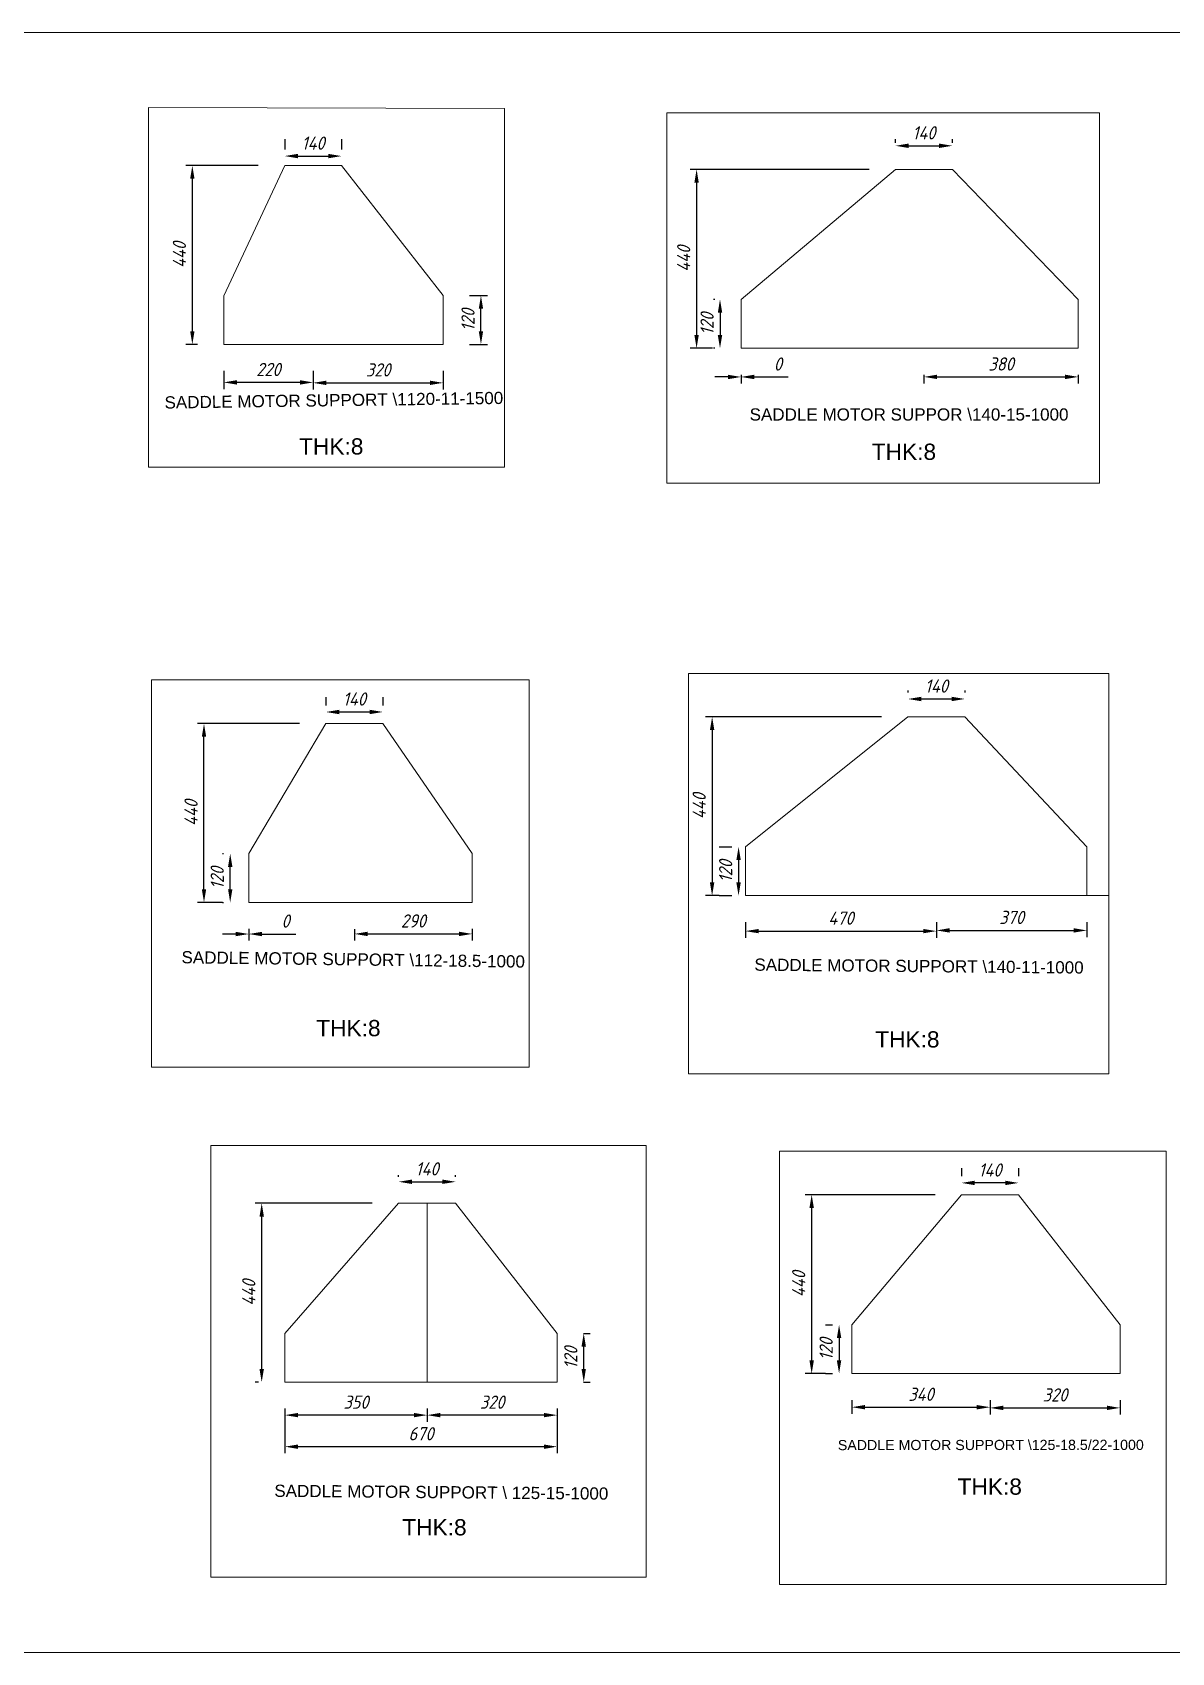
# Model space of a CAD drawing. Header units: millimetres. Extents: x -247117 to -110629, y 112398 to 149763.
# Drawn here: x -139707 to -136903, y 133157 to 137143 of the extents above; entities that cross this region are included whole.
import ezdxf

# ---------------------------------------------------------------- set-up
doc = ezdxf.new("R2010")
doc.units = ezdxf.units.MM
doc.styles.add('GENISO', font='geniso.shx', dxfattribs={"oblique": 15})
doc.styles.get("Standard").update_dxf_attribs({"font": 'arial.ttf'})
doc.dimstyles.new('Scale', dxfattribs={"dimscale": 13, "dimtxt": 2.5, "dimasz": 2.5, "dimexe": 1.25, "dimexo": 5, "dimgap": 1.2, "dimtad": 1, "dimdec": 0, "dimtxsty": 'GENISO', "dimcen": 2.5, "dimclrd": 1, "dimclre": 1, "dimclrt": 7, "dimadec": 0, "dimazin": 0, "dimtfac": 1, "dimtdec": 0, "dimtmove": 0, "dimatfit": 3, "dimfxl": 1, "dimlwd": -1, "dimlwe": -1, "dimarcsym": 0})

# ---------------------------------------------------------------- blocks, each defined once
blk = doc.blocks.new('*D12')
at = {"color": 1, "transparency": 16777216}
for p, q in [((-139236.4, 136310.1), (-139236.4, 136265.3)), ((-139016.4, 136310.1), (-139016.4, 136265.3)), ((-139048.9, 136281.6), (-139203.9, 136281.6))]:
    blk.add_line(p, q, dxfattribs=at)
at = {"color": 1, "linetype": 'ByBlock', "transparency": 16777216}
for points in [[(-139203.9, 136287), (-139203.9, 136276.1), (-139236.4, 136281.6)], [(-139048.9, 136287), (-139048.9, 136276.1), (-139016.4, 136281.6)]]:
    blk.add_solid(points, dxfattribs=at)
at = {"layer": 'Defpoints', "color": 0, "linetype": 'ByBlock', "transparency": 16777216}
for p in [(-139236.4, 136375.1), (-139016.4, 136375.1), (-139236.4, 136281.6)]:
    blk.add_point(p, dxfattribs=at)
at = {"color": 7, "linetype": 'ByBlock', "lineweight": 0, "transparency": 16777216, "insert": (-139126.4, 136313.4), "char_height": 32.5, "attachment_point": 5, "style": 'GENISO'}
blk.add_mtext('220', dxfattribs=at)
blk = doc.blocks.new('*D13')
at = {"color": 1, "transparency": 16777216}
for p, q in [((-139016.4, 136309.5), (-139016.4, 136264.3)), ((-138696.4, 136310.1), (-138696.4, 136264.3)), ((-138983.9, 136280.5), (-138728.9, 136280.5))]:
    blk.add_line(p, q, dxfattribs=at)
at = {"color": 1, "linetype": 'ByBlock', "transparency": 16777216}
for points in [[(-138983.9, 136285.9), (-138983.9, 136275.1), (-139016.4, 136280.5)], [(-138728.9, 136285.9), (-138728.9, 136275.1), (-138696.4, 136280.5)]]:
    blk.add_solid(points, dxfattribs=at)
at = {"layer": 'Defpoints', "color": 0, "linetype": 'ByBlock', "transparency": 16777216}
for p in [(-139016.4, 136374.5), (-138696.4, 136375.1), (-138696.4, 136280.5)]:
    blk.add_point(p, dxfattribs=at)
at = {"color": 7, "linetype": 'ByBlock', "lineweight": 0, "transparency": 16777216, "insert": (-138856.4, 136312.4), "char_height": 32.5, "attachment_point": 5, "style": 'GENISO'}
blk.add_mtext('320', dxfattribs=at)
blk = doc.blocks.new('*D14')
at = {"color": 1, "transparency": 16777216}
for p, q in [((-138631.4, 136495.1), (-138587.1, 136495.1)), ((-138603.4, 136407.6), (-138603.4, 136462.6)), ((-138631.4, 136375.1), (-138587.1, 136375.1))]:
    blk.add_line(p, q, dxfattribs=at)
at = {"color": 1, "linetype": 'ByBlock', "transparency": 16777216}
for points in [[(-138608.8, 136462.6), (-138597.9, 136462.6), (-138603.4, 136495.1)], [(-138608.8, 136407.6), (-138597.9, 136407.6), (-138603.4, 136375.1)]]:
    blk.add_solid(points, dxfattribs=at)
at = {"layer": 'Defpoints', "color": 0, "linetype": 'ByBlock', "transparency": 16777216}
for p in [(-138696.4, 136495.1), (-138603.4, 136495.1), (-138696.4, 136375.1)]:
    blk.add_point(p, dxfattribs=at)
at = {"color": 7, "linetype": 'ByBlock', "lineweight": 0, "transparency": 16777216, "insert": (-138635.2, 136435.1), "char_height": 32.5, "attachment_point": 5, "rotation": 90, "style": 'GENISO'}
blk.add_mtext('120', dxfattribs=at)
blk = doc.blocks.new('*D15')
at = {"color": 1, "transparency": 16777216}
for p, q in [((-139174.8, 134937.2), (-139174.8, 134908.2)), ((-139174.8, 134937.2), (-139174.8, 134908.2)), ((-139207.3, 134924.4), (-139239.8, 134924.4)), ((-139142.3, 134924.4), (-139058.6, 134924.4))]:
    blk.add_line(p, q, dxfattribs=at)
at = {"color": 1, "linetype": 'ByBlock', "transparency": 16777216}
for points in [[(-139207.3, 134929.8), (-139207.3, 134919), (-139174.8, 134924.4)], [(-139142.3, 134929.8), (-139142.3, 134919), (-139174.8, 134924.4)]]:
    blk.add_solid(points, dxfattribs=at)
at = {"layer": 'Defpoints', "color": 0, "linetype": 'ByBlock', "transparency": 16777216}
for p in [(-139174.8, 135002.2), (-139174.8, 135002.2), (-139174.8, 134924.4)]:
    blk.add_point(p, dxfattribs=at)
at = {"color": 7, "linetype": 'ByBlock', "lineweight": 0, "transparency": 16777216, "insert": (-139084.2, 134956.3), "char_height": 32.5, "attachment_point": 5, "style": 'GENISO'}
blk.add_mtext('0', dxfattribs=at)
blk = doc.blocks.new('*D16')
at = {"color": 1, "transparency": 16777216}
for p, q in [((-138914.8, 134936.5), (-138914.8, 134908.5)), ((-138624.8, 134937.2), (-138624.8, 134908.5)), ((-138882.3, 134924.7), (-138657.3, 134924.7))]:
    blk.add_line(p, q, dxfattribs=at)
at = {"color": 1, "linetype": 'ByBlock', "transparency": 16777216}
for points in [[(-138882.3, 134930.1), (-138882.3, 134919.3), (-138914.8, 134924.7)], [(-138657.3, 134930.1), (-138657.3, 134919.3), (-138624.8, 134924.7)]]:
    blk.add_solid(points, dxfattribs=at)
at = {"layer": 'Defpoints', "color": 0, "linetype": 'ByBlock', "transparency": 16777216}
for p in [(-138914.8, 135001.5), (-138624.8, 135002.2), (-138624.8, 134924.7)]:
    blk.add_point(p, dxfattribs=at)
at = {"color": 7, "linetype": 'ByBlock', "lineweight": 0, "transparency": 16777216, "insert": (-138769.8, 134956.6), "char_height": 32.5, "attachment_point": 5, "style": 'GENISO'}
blk.add_mtext('290', dxfattribs=at)
blk = doc.blocks.new('*D17')
at = {"color": 1, "transparency": 16777216}
for p, q in [((-139239.8, 135122.2), (-139236.8, 135122.2)), ((-139220.5, 135034.7), (-139220.5, 135089.7)), ((-139239.8, 135002.2), (-139236.8, 135002.2))]:
    blk.add_line(p, q, dxfattribs=at)
at = {"color": 1, "linetype": 'ByBlock', "transparency": 16777216}
for points in [[(-139225.9, 135089.7), (-139215.1, 135089.7), (-139220.5, 135122.2)], [(-139225.9, 135034.7), (-139215.1, 135034.7), (-139220.5, 135002.2)]]:
    blk.add_solid(points, dxfattribs=at)
at = {"layer": 'Defpoints', "color": 0, "linetype": 'ByBlock', "transparency": 16777216}
for p in [(-139220.5, 135122.2), (-139174.8, 135122.2), (-139174.8, 135002.2)]:
    blk.add_point(p, dxfattribs=at)
at = {"color": 7, "linetype": 'ByBlock', "lineweight": 0, "transparency": 16777216, "insert": (-139252.4, 135062.2), "char_height": 32.5, "attachment_point": 5, "rotation": 90, "style": 'GENISO'}
blk.add_mtext('120', dxfattribs=at)
blk = doc.blocks.new('*D18')
at = {"color": 1, "transparency": 16777216}
for p, q in [((-138984.8, 135507.2), (-138984.8, 135487)), ((-138844.8, 135507.2), (-138844.8, 135487)), ((-138952.3, 135470.7), (-138877.3, 135470.7))]:
    blk.add_line(p, q, dxfattribs=at)
at = {"color": 1, "linetype": 'ByBlock', "transparency": 16777216}
for points in [[(-138952.3, 135476.1), (-138952.3, 135465.3), (-138984.8, 135470.7)], [(-138877.3, 135476.1), (-138877.3, 135465.3), (-138844.8, 135470.7)]]:
    blk.add_solid(points, dxfattribs=at)
at = {"layer": 'Defpoints', "color": 0, "linetype": 'ByBlock', "transparency": 16777216}
for p in [(-138844.8, 135470.7), (-138984.8, 135442.2), (-138844.8, 135442.2)]:
    blk.add_point(p, dxfattribs=at)
at = {"color": 7, "linetype": 'ByBlock', "lineweight": 0, "transparency": 16777216, "insert": (-138914.8, 135502.6), "char_height": 32.5, "attachment_point": 5, "style": 'GENISO'}
blk.add_mtext('140', dxfattribs=at)
blk = doc.blocks.new('*D40')
at = {"color": 1, "transparency": 16777216}
for p, q in [((-137995.6, 136295), (-138028.1, 136295)), ((-137963.1, 136300.6), (-137963.1, 136278.7)), ((-137963.1, 136300.6), (-137963.1, 136278.7)), ((-137930.6, 136295), (-137846.9, 136295))]:
    blk.add_line(p, q, dxfattribs=at)
at = {"color": 1, "linetype": 'ByBlock', "transparency": 16777216}
for points in [[(-137995.6, 136300.4), (-137995.6, 136289.5), (-137963.1, 136295)], [(-137930.6, 136300.4), (-137930.6, 136289.5), (-137963.1, 136295)]]:
    blk.add_solid(points, dxfattribs=at)
at = {"layer": 'Defpoints', "color": 0, "linetype": 'ByBlock', "transparency": 16777216}
for p in [(-137963.1, 136365.6), (-137963.1, 136365.6), (-137963.1, 136295)]:
    blk.add_point(p, dxfattribs=at)
at = {"color": 7, "linetype": 'ByBlock', "lineweight": 0, "transparency": 16777216, "insert": (-137872.5, 136326.8), "char_height": 32.5, "attachment_point": 5, "style": 'GENISO'}
blk.add_mtext('0', dxfattribs=at)
blk = doc.blocks.new('*D41')
at = {"color": 1, "transparency": 16777216}
for p, q in [((-137513.1, 136299.9), (-137513.1, 136278.8)), ((-137480.6, 136295.1), (-137165.6, 136295.1)), ((-137133.1, 136300.6), (-137133.1, 136278.8))]:
    blk.add_line(p, q, dxfattribs=at)
at = {"color": 1, "linetype": 'ByBlock', "transparency": 16777216}
for points in [[(-137480.6, 136300.5), (-137480.6, 136289.7), (-137513.1, 136295.1)], [(-137165.6, 136300.5), (-137165.6, 136289.7), (-137133.1, 136295.1)]]:
    blk.add_solid(points, dxfattribs=at)
at = {"layer": 'Defpoints', "color": 0, "linetype": 'ByBlock', "transparency": 16777216}
for p in [(-137513.1, 136364.9), (-137133.1, 136365.6), (-137133.1, 136295.1)]:
    blk.add_point(p, dxfattribs=at)
at = {"color": 7, "linetype": 'ByBlock', "lineweight": 0, "transparency": 16777216, "insert": (-137323.1, 136326.9), "char_height": 32.5, "attachment_point": 5, "style": 'GENISO'}
blk.add_mtext('380', dxfattribs=at)
blk = doc.blocks.new('*D42')
at = {"color": 1, "transparency": 16777216}
for p, q in [((-137583.1, 136870.6), (-137583.1, 136880)), ((-137550.6, 136863.7), (-137475.6, 136863.7)), ((-137443.1, 136870.6), (-137443.1, 136880))]:
    blk.add_line(p, q, dxfattribs=at)
at = {"color": 1, "linetype": 'ByBlock', "transparency": 16777216}
for points in [[(-137550.6, 136869.2), (-137550.6, 136858.3), (-137583.1, 136863.7)], [(-137475.6, 136869.2), (-137475.6, 136858.3), (-137443.1, 136863.7)]]:
    blk.add_solid(points, dxfattribs=at)
at = {"layer": 'Defpoints', "color": 0, "linetype": 'ByBlock', "transparency": 16777216}
for p in [(-137443.1, 136863.7), (-137583.1, 136805.6), (-137443.1, 136805.6)]:
    blk.add_point(p, dxfattribs=at)
at = {"color": 7, "linetype": 'ByBlock', "lineweight": 0, "transparency": 16777216, "insert": (-137513.1, 136895.6), "char_height": 32.5, "attachment_point": 5, "style": 'GENISO'}
blk.add_mtext('140', dxfattribs=at)
blk = doc.blocks.new('*D43')
at = {"color": 1, "transparency": 16777216}
for p, q in [((-138028.1, 136485.6), (-138031.2, 136485.6)), ((-138015, 136453.1), (-138015, 136398.1)), ((-138028.1, 136365.6), (-138031.2, 136365.6))]:
    blk.add_line(p, q, dxfattribs=at)
at = {"color": 1, "linetype": 'ByBlock', "transparency": 16777216}
for points in [[(-138020.4, 136453.1), (-138009.5, 136453.1), (-138015, 136485.6)], [(-138020.4, 136398.1), (-138009.5, 136398.1), (-138015, 136365.6)]]:
    blk.add_solid(points, dxfattribs=at)
at = {"layer": 'Defpoints', "color": 0, "linetype": 'ByBlock', "transparency": 16777216}
for p in [(-137963.1, 136485.6), (-138015, 136365.6), (-137963.1, 136365.6)]:
    blk.add_point(p, dxfattribs=at)
at = {"color": 7, "linetype": 'ByBlock', "lineweight": 0, "transparency": 16777216, "insert": (-138046.8, 136425.6), "char_height": 32.5, "attachment_point": 5, "rotation": 90, "style": 'GENISO'}
blk.add_mtext('120', dxfattribs=at)
blk = doc.blocks.new('*D44')
at = {"color": 1, "transparency": 16777216}
for p, q in [((-137952.3, 134953.9), (-137952.3, 134915.4)), ((-137919.8, 134931.6), (-137514.8, 134931.6)), ((-137482.3, 134953.9), (-137482.3, 134915.4))]:
    blk.add_line(p, q, dxfattribs=at)
at = {"color": 1, "linetype": 'ByBlock', "transparency": 16777216}
for points in [[(-137919.8, 134937), (-137919.8, 134926.2), (-137952.3, 134931.6)], [(-137514.8, 134937), (-137514.8, 134926.2), (-137482.3, 134931.6)]]:
    blk.add_solid(points, dxfattribs=at)
at = {"layer": 'Defpoints', "color": 0, "linetype": 'ByBlock', "transparency": 16777216}
for p in [(-137952.3, 135018.9), (-137482.3, 135018.9), (-137482.3, 134931.6)]:
    blk.add_point(p, dxfattribs=at)
at = {"color": 7, "linetype": 'ByBlock', "lineweight": 0, "transparency": 16777216, "insert": (-137717.3, 134963.5), "char_height": 32.5, "attachment_point": 5, "style": 'GENISO'}
blk.add_mtext('470', dxfattribs=at)
blk = doc.blocks.new('*D45')
at = {"color": 1, "transparency": 16777216}
for p, q in [((-137482.3, 134953.3), (-137482.3, 134917.1)), ((-137449.8, 134933.3), (-137144.8, 134933.3)), ((-137112.3, 134953.9), (-137112.3, 134917.1))]:
    blk.add_line(p, q, dxfattribs=at)
at = {"color": 1, "linetype": 'ByBlock', "transparency": 16777216}
for points in [[(-137449.8, 134938.8), (-137449.8, 134927.9), (-137482.3, 134933.3)], [(-137144.8, 134938.8), (-137144.8, 134927.9), (-137112.3, 134933.3)]]:
    blk.add_solid(points, dxfattribs=at)
at = {"layer": 'Defpoints', "color": 0, "linetype": 'ByBlock', "transparency": 16777216}
for p in [(-137482.3, 135018.3), (-137112.3, 135018.9), (-137112.3, 134933.3)]:
    blk.add_point(p, dxfattribs=at)
at = {"color": 7, "linetype": 'ByBlock', "lineweight": 0, "transparency": 16777216, "insert": (-137297.3, 134965.2), "char_height": 32.5, "attachment_point": 5, "style": 'GENISO'}
blk.add_mtext('370', dxfattribs=at)
blk = doc.blocks.new('*D46')
at = {"color": 1, "transparency": 16777216}
for p, q in [((-138017.3, 135138.9), (-137985.5, 135138.9)), ((-137969.3, 135106.4), (-137969.3, 135051.4)), ((-138017.3, 135018.9), (-137985.5, 135018.9))]:
    blk.add_line(p, q, dxfattribs=at)
at = {"color": 1, "linetype": 'ByBlock', "transparency": 16777216}
for points in [[(-137974.7, 135106.4), (-137963.9, 135106.4), (-137969.3, 135138.9)], [(-137974.7, 135051.4), (-137963.9, 135051.4), (-137969.3, 135018.9)]]:
    blk.add_solid(points, dxfattribs=at)
at = {"layer": 'Defpoints', "color": 0, "linetype": 'ByBlock', "transparency": 16777216}
for p in [(-137952.3, 135138.9), (-137969.3, 135018.9), (-137952.3, 135018.9)]:
    blk.add_point(p, dxfattribs=at)
at = {"color": 7, "linetype": 'ByBlock', "lineweight": 0, "transparency": 16777216, "insert": (-138001.1, 135078.9), "char_height": 32.5, "attachment_point": 5, "rotation": 90, "style": 'GENISO'}
blk.add_mtext('120', dxfattribs=at)
blk = doc.blocks.new('*D47')
at = {"color": 1, "transparency": 16777216}
for p, q in [((-137617.3, 135458.9), (-138050.6, 135458.9)), ((-138034.4, 135426.4), (-138034.4, 135051.4)), ((-138017.3, 135018.9), (-138050.6, 135018.9))]:
    blk.add_line(p, q, dxfattribs=at)
at = {"color": 1, "linetype": 'ByBlock', "transparency": 16777216}
for points in [[(-138039.8, 135426.4), (-138029, 135426.4), (-138034.4, 135458.9)], [(-138039.8, 135051.4), (-138029, 135051.4), (-138034.4, 135018.9)]]:
    blk.add_solid(points, dxfattribs=at)
at = {"layer": 'Defpoints', "color": 0, "linetype": 'ByBlock', "transparency": 16777216}
for p in [(-137552.3, 135458.9), (-138034.4, 135018.9), (-137952.3, 135018.9)]:
    blk.add_point(p, dxfattribs=at)
at = {"color": 7, "linetype": 'ByBlock', "lineweight": 0, "transparency": 16777216, "insert": (-138066.2, 135238.9), "char_height": 32.5, "attachment_point": 5, "rotation": 90, "style": 'GENISO'}
blk.add_mtext('440', dxfattribs=at)
blk = doc.blocks.new('*D48')
at = {"color": 1, "transparency": 16777216}
for p, q in [((-137552.3, 135523.9), (-137552.3, 135518.9)), ((-137519.8, 135502.7), (-137444.8, 135502.7)), ((-137412.3, 135523.9), (-137412.3, 135518.9))]:
    blk.add_line(p, q, dxfattribs=at)
at = {"color": 1, "linetype": 'ByBlock', "transparency": 16777216}
for points in [[(-137519.8, 135508.1), (-137519.8, 135497.3), (-137552.3, 135502.7)], [(-137444.8, 135508.1), (-137444.8, 135497.3), (-137412.3, 135502.7)]]:
    blk.add_solid(points, dxfattribs=at)
at = {"layer": 'Defpoints', "color": 0, "linetype": 'ByBlock', "transparency": 16777216}
for p in [(-137412.3, 135502.7), (-137552.3, 135458.9), (-137412.3, 135458.9)]:
    blk.add_point(p, dxfattribs=at)
at = {"color": 7, "linetype": 'ByBlock', "lineweight": 0, "transparency": 16777216, "insert": (-137482.3, 135534.5), "char_height": 32.5, "attachment_point": 5, "style": 'GENISO'}
blk.add_mtext('140', dxfattribs=at)
blk = doc.blocks.new('*D49')
at = {"color": 1, "transparency": 16777216}
for p, q in [((-137690.4, 133778), (-137690.4, 133744)), ((-137350.4, 133778), (-137350.4, 133744)), ((-137657.9, 133760.3), (-137382.9, 133760.3))]:
    blk.add_line(p, q, dxfattribs=at)
at = {"color": 1, "linetype": 'ByBlock', "transparency": 16777216}
for points in [[(-137657.9, 133765.7), (-137657.9, 133754.9), (-137690.4, 133760.3)], [(-137382.9, 133765.7), (-137382.9, 133754.9), (-137350.4, 133760.3)]]:
    blk.add_solid(points, dxfattribs=at)
at = {"layer": 'Defpoints', "color": 0, "linetype": 'ByBlock', "transparency": 16777216}
for p in [(-137690.4, 133843), (-137350.4, 133843), (-137350.4, 133760.3)]:
    blk.add_point(p, dxfattribs=at)
at = {"color": 7, "linetype": 'ByBlock', "lineweight": 0, "transparency": 16777216, "insert": (-137520.4, 133792.1), "char_height": 32.5, "attachment_point": 5, "style": 'GENISO'}
blk.add_mtext('340', dxfattribs=at)
blk = doc.blocks.new('*D50')
at = {"color": 1, "transparency": 16777216}
for p, q in [((-137350.4, 133778), (-137350.4, 133742.4)), ((-137030.4, 133778), (-137030.4, 133742.4)), ((-137317.9, 133758.6), (-137062.9, 133758.6))]:
    blk.add_line(p, q, dxfattribs=at)
at = {"color": 1, "linetype": 'ByBlock', "transparency": 16777216}
for points in [[(-137317.9, 133764.1), (-137317.9, 133753.2), (-137350.4, 133758.6)], [(-137062.9, 133764.1), (-137062.9, 133753.2), (-137030.4, 133758.6)]]:
    blk.add_solid(points, dxfattribs=at)
at = {"layer": 'Defpoints', "color": 0, "linetype": 'ByBlock', "transparency": 16777216}
for p in [(-137350.4, 133843), (-137030.4, 133843), (-137030.4, 133758.6)]:
    blk.add_point(p, dxfattribs=at)
at = {"color": 7, "linetype": 'ByBlock', "lineweight": 0, "transparency": 16777216, "insert": (-137190.4, 133790.5), "char_height": 32.5, "attachment_point": 5, "style": 'GENISO'}
blk.add_mtext('320', dxfattribs=at)
blk = doc.blocks.new('*D51')
at = {"color": 1, "transparency": 16777216}
for p, q in [((-137755.4, 133963), (-137738.2, 133963)), ((-137721.9, 133930.5), (-137721.9, 133875.5)), ((-137755.4, 133843), (-137738.2, 133843))]:
    blk.add_line(p, q, dxfattribs=at)
at = {"color": 1, "linetype": 'ByBlock', "transparency": 16777216}
for points in [[(-137727.4, 133930.5), (-137716.5, 133930.5), (-137721.9, 133963)], [(-137727.4, 133875.5), (-137716.5, 133875.5), (-137721.9, 133843)]]:
    blk.add_solid(points, dxfattribs=at)
at = {"layer": 'Defpoints', "color": 0, "linetype": 'ByBlock', "transparency": 16777216}
for p in [(-137690.4, 133963), (-137721.9, 133843), (-137690.4, 133843)]:
    blk.add_point(p, dxfattribs=at)
at = {"color": 7, "linetype": 'ByBlock', "lineweight": 0, "transparency": 16777216, "insert": (-137753.8, 133903), "char_height": 32.5, "attachment_point": 5, "rotation": 90, "style": 'GENISO'}
blk.add_mtext('120', dxfattribs=at)
blk = doc.blocks.new('*D52')
at = {"color": 1, "transparency": 16777216}
for p, q in [((-137485.4, 134283), (-137805.7, 134283)), ((-137789.4, 134250.5), (-137789.4, 133875.5)), ((-137755.4, 133843), (-137805.7, 133843))]:
    blk.add_line(p, q, dxfattribs=at)
at = {"color": 1, "linetype": 'ByBlock', "transparency": 16777216}
for points in [[(-137794.9, 134250.5), (-137784, 134250.5), (-137789.4, 134283)], [(-137794.9, 133875.5), (-137784, 133875.5), (-137789.4, 133843)]]:
    blk.add_solid(points, dxfattribs=at)
at = {"layer": 'Defpoints', "color": 0, "linetype": 'ByBlock', "transparency": 16777216}
for p in [(-137420.4, 134283), (-137789.4, 133843), (-137690.4, 133843)]:
    blk.add_point(p, dxfattribs=at)
at = {"color": 7, "linetype": 'ByBlock', "lineweight": 0, "transparency": 16777216, "insert": (-137821.3, 134063), "char_height": 32.5, "attachment_point": 5, "rotation": 90, "style": 'GENISO'}
blk.add_mtext('440', dxfattribs=at)
blk = doc.blocks.new('*D53')
at = {"color": 1, "transparency": 16777216}
for p, q in [((-137420.4, 134348), (-137420.4, 134328.3)), ((-137280.4, 134348), (-137280.4, 134328.3)), ((-137312.9, 134312.1), (-137387.9, 134312.1))]:
    blk.add_line(p, q, dxfattribs=at)
at = {"color": 1, "linetype": 'ByBlock', "transparency": 16777216}
for points in [[(-137387.9, 134317.5), (-137387.9, 134306.7), (-137420.4, 134312.1)], [(-137312.9, 134317.5), (-137312.9, 134306.7), (-137280.4, 134312.1)]]:
    blk.add_solid(points, dxfattribs=at)
at = {"layer": 'Defpoints', "color": 0, "linetype": 'ByBlock', "transparency": 16777216}
for p in [(-137420.4, 134312.1), (-137420.4, 134283), (-137280.4, 134283)]:
    blk.add_point(p, dxfattribs=at)
at = {"color": 7, "linetype": 'ByBlock', "lineweight": 0, "transparency": 16777216, "insert": (-137350.4, 134343.9), "char_height": 32.5, "attachment_point": 5, "style": 'GENISO'}
blk.add_mtext('140', dxfattribs=at)
blk = doc.blocks.new('*D67')
at = {"color": 1, "transparency": 16777216}
for p, q in [((-139086.4, 136880.1), (-139086.4, 136854.7)), ((-138946.4, 136880.1), (-138946.4, 136854.7)), ((-139053.9, 136838.4), (-138978.9, 136838.4))]:
    blk.add_line(p, q, dxfattribs=at)
at = {"color": 1, "linetype": 'ByBlock', "transparency": 16777216}
for points in [[(-139053.9, 136843.8), (-139053.9, 136833), (-139086.4, 136838.4)], [(-138978.9, 136843.8), (-138978.9, 136833), (-138946.4, 136838.4)]]:
    blk.add_solid(points, dxfattribs=at)
at = {"layer": 'Defpoints', "color": 0, "linetype": 'ByBlock', "transparency": 16777216}
for p in [(-139086.4, 136815.1), (-138946.4, 136838.4), (-138946.4, 136815.1)]:
    blk.add_point(p, dxfattribs=at)
at = {"color": 7, "linetype": 'ByBlock', "lineweight": 0, "transparency": 16777216, "insert": (-139016.4, 136870.3), "char_height": 32.5, "attachment_point": 5, "style": 'GENISO'}
blk.add_mtext('140', dxfattribs=at)
blk = doc.blocks.new('*D70')
at = {"color": 1, "transparency": 16777216}
for p, q in [((-139151.4, 136815.1), (-139329.9, 136815.1)), ((-139313.7, 136407.6), (-139313.7, 136782.6)), ((-139301.4, 136375.1), (-139329.9, 136375.1))]:
    blk.add_line(p, q, dxfattribs=at)
at = {"color": 1, "linetype": 'ByBlock', "transparency": 16777216}
for points in [[(-139319.1, 136782.6), (-139308.3, 136782.6), (-139313.7, 136815.1)], [(-139319.1, 136407.6), (-139308.3, 136407.6), (-139313.7, 136375.1)]]:
    blk.add_solid(points, dxfattribs=at)
at = {"layer": 'Defpoints', "color": 0, "linetype": 'ByBlock', "transparency": 16777216}
for p in [(-139313.7, 136815.1), (-139086.4, 136815.1), (-139236.4, 136375.1)]:
    blk.add_point(p, dxfattribs=at)
at = {"color": 7, "linetype": 'ByBlock', "lineweight": 0, "transparency": 16777216, "insert": (-139345.5, 136595.1), "char_height": 32.5, "attachment_point": 5, "rotation": 90, "style": 'GENISO'}
blk.add_mtext('440', dxfattribs=at)
blk = doc.blocks.new('*D71')
at = {"color": 1, "transparency": 16777216}
for p, q in [((-137648.1, 136805.6), (-138088.8, 136805.6)), ((-138072.6, 136773.1), (-138072.6, 136398.1)), ((-138033.1, 136365.6), (-138088.8, 136365.6))]:
    blk.add_line(p, q, dxfattribs=at)
at = {"color": 1, "linetype": 'ByBlock', "transparency": 16777216}
for points in [[(-138078, 136773.1), (-138067.2, 136773.1), (-138072.6, 136805.6)], [(-138078, 136398.1), (-138067.2, 136398.1), (-138072.6, 136365.6)]]:
    blk.add_solid(points, dxfattribs=at)
at = {"layer": 'Defpoints', "color": 0, "linetype": 'ByBlock', "transparency": 16777216}
for p in [(-137583.1, 136805.6), (-138072.6, 136365.6), (-137968.1, 136365.6)]:
    blk.add_point(p, dxfattribs=at)
at = {"color": 7, "linetype": 'ByBlock', "lineweight": 0, "transparency": 16777216, "insert": (-138104.4, 136585.6), "char_height": 32.5, "attachment_point": 5, "rotation": 90, "style": 'GENISO'}
blk.add_mtext('440', dxfattribs=at)
blk = doc.blocks.new('*D75')
at = {"color": 1, "transparency": 16777216}
for p, q in [((-139049.8, 135442.2), (-139301.3, 135442.2)), ((-139285, 135034.7), (-139285, 135409.7)), ((-139239.8, 135002.2), (-139301.3, 135002.2))]:
    blk.add_line(p, q, dxfattribs=at)
at = {"color": 1, "linetype": 'ByBlock', "transparency": 16777216}
for points in [[(-139290.4, 135409.7), (-139279.6, 135409.7), (-139285, 135442.2)], [(-139290.4, 135034.7), (-139279.6, 135034.7), (-139285, 135002.2)]]:
    blk.add_solid(points, dxfattribs=at)
at = {"layer": 'Defpoints', "color": 0, "linetype": 'ByBlock', "transparency": 16777216}
for p in [(-139285, 135442.2), (-138984.8, 135442.2), (-139174.8, 135002.2)]:
    blk.add_point(p, dxfattribs=at)
at = {"color": 7, "linetype": 'ByBlock', "lineweight": 0, "transparency": 16777216, "insert": (-139316.9, 135222.2), "char_height": 32.5, "attachment_point": 5, "rotation": 90, "style": 'GENISO'}
blk.add_mtext('440', dxfattribs=at)
blk = doc.blocks.new('*D76')
at = {"color": 1, "transparency": 16777216}
for p, q in [((-138805.9, 134326.9), (-138805.9, 134331.1)), ((-138773.4, 134314.9), (-138698.4, 134314.9)), ((-138665.9, 134326.9), (-138665.9, 134331.1))]:
    blk.add_line(p, q, dxfattribs=at)
at = {"color": 1, "linetype": 'ByBlock', "transparency": 16777216}
for points in [[(-138773.4, 134320.3), (-138773.4, 134309.5), (-138805.9, 134314.9)], [(-138698.4, 134320.3), (-138698.4, 134309.5), (-138665.9, 134314.9)]]:
    blk.add_solid(points, dxfattribs=at)
at = {"layer": 'Defpoints', "color": 0, "linetype": 'ByBlock', "transparency": 16777216}
for p in [(-138665.9, 134314.9), (-138805.9, 134261.9), (-138665.9, 134261.9)]:
    blk.add_point(p, dxfattribs=at)
at = {"color": 7, "linetype": 'ByBlock', "lineweight": 0, "transparency": 16777216, "insert": (-138735.9, 134346.7), "char_height": 32.5, "attachment_point": 5, "style": 'GENISO'}
blk.add_mtext('140', dxfattribs=at)
blk = doc.blocks.new('*D77')
at = {"color": 1, "transparency": 16777216}
for p, q in [((-139085.9, 133756.9), (-139085.9, 133646.9)), ((-138415.9, 133756.9), (-138415.9, 133646.9)), ((-139053.4, 133663.2), (-138448.4, 133663.2))]:
    blk.add_line(p, q, dxfattribs=at)
at = {"color": 1, "linetype": 'ByBlock', "transparency": 16777216}
for points in [[(-139053.4, 133668.6), (-139053.4, 133657.7), (-139085.9, 133663.2)], [(-138448.4, 133668.6), (-138448.4, 133657.7), (-138415.9, 133663.2)]]:
    blk.add_solid(points, dxfattribs=at)
at = {"layer": 'Defpoints', "color": 0, "linetype": 'ByBlock', "transparency": 16777216}
for p in [(-139085.9, 133821.9), (-138415.9, 133821.9), (-138415.9, 133663.2)]:
    blk.add_point(p, dxfattribs=at)
at = {"color": 7, "linetype": 'ByBlock', "lineweight": 0, "transparency": 16777216, "insert": (-138750.9, 133695), "char_height": 32.5, "attachment_point": 5, "style": 'GENISO'}
blk.add_mtext('670', dxfattribs=at)
blk = doc.blocks.new('*D78')
at = {"color": 1, "transparency": 16777216}
for p, q in [((-138350.9, 133941.9), (-138334.2, 133941.9)), ((-138350.4, 133854.4), (-138350.4, 133909.4)), ((-138350.9, 133821.9), (-138334.2, 133821.9))]:
    blk.add_line(p, q, dxfattribs=at)
at = {"color": 1, "linetype": 'ByBlock', "transparency": 16777216}
for points in [[(-138355.8, 133909.4), (-138345, 133909.4), (-138350.4, 133941.9)], [(-138355.8, 133854.4), (-138345, 133854.4), (-138350.4, 133821.9)]]:
    blk.add_solid(points, dxfattribs=at)
at = {"layer": 'Defpoints', "color": 0, "linetype": 'ByBlock', "transparency": 16777216}
for p in [(-138415.9, 133941.9), (-138350.4, 133941.9), (-138415.9, 133821.9)]:
    blk.add_point(p, dxfattribs=at)
at = {"color": 7, "linetype": 'ByBlock', "lineweight": 0, "transparency": 16777216, "insert": (-138382.3, 133881.9), "char_height": 32.5, "attachment_point": 5, "rotation": 90, "style": 'GENISO'}
blk.add_mtext('120', dxfattribs=at)
blk = doc.blocks.new('*D79')
at = {"color": 1, "transparency": 16777216}
for p, q in [((-138870.9, 134261.9), (-139159.2, 134261.9)), ((-139143, 133854.4), (-139143, 134229.4)), ((-139150.9, 133821.9), (-139159.2, 133821.9))]:
    blk.add_line(p, q, dxfattribs=at)
at = {"color": 1, "linetype": 'ByBlock', "transparency": 16777216}
for points in [[(-139148.4, 134229.4), (-139137.5, 134229.4), (-139143, 134261.9)], [(-139148.4, 133854.4), (-139137.5, 133854.4), (-139143, 133821.9)]]:
    blk.add_solid(points, dxfattribs=at)
at = {"layer": 'Defpoints', "color": 0, "linetype": 'ByBlock', "transparency": 16777216}
for p in [(-139143, 134261.9), (-138805.9, 134261.9), (-139085.9, 133821.9)]:
    blk.add_point(p, dxfattribs=at)
at = {"color": 7, "linetype": 'ByBlock', "lineweight": 0, "transparency": 16777216, "insert": (-139174.8, 134041.9), "char_height": 32.5, "attachment_point": 5, "rotation": 90, "style": 'GENISO'}
blk.add_mtext('440', dxfattribs=at)
blk = doc.blocks.new('*D80')
at = {"color": 1, "transparency": 16777216}
for p, q in [((-139085.9, 133756.9), (-139085.9, 133724.6)), ((-138768.4, 133740.8), (-139053.4, 133740.8)), ((-138735.9, 133756.9), (-138735.9, 133724.6))]:
    blk.add_line(p, q, dxfattribs=at)
at = {"color": 1, "linetype": 'ByBlock', "transparency": 16777216}
for points in [[(-139053.4, 133746.2), (-139053.4, 133735.4), (-139085.9, 133740.8)], [(-138768.4, 133746.2), (-138768.4, 133735.4), (-138735.9, 133740.8)]]:
    blk.add_solid(points, dxfattribs=at)
at = {"layer": 'Defpoints', "color": 0, "linetype": 'ByBlock', "transparency": 16777216}
for p in [(-139085.9, 133821.9), (-138735.9, 133821.9), (-139085.9, 133740.8)]:
    blk.add_point(p, dxfattribs=at)
at = {"color": 7, "linetype": 'ByBlock', "lineweight": 0, "transparency": 16777216, "insert": (-138910.9, 133772.7), "char_height": 32.5, "attachment_point": 5, "style": 'GENISO'}
blk.add_mtext('350', dxfattribs=at)
blk = doc.blocks.new('*D81')
at = {"color": 1, "transparency": 16777216}
for p, q in [((-138735.9, 133751.9), (-138735.9, 133724.6)), ((-138448.4, 133740.8), (-138703.4, 133740.8)), ((-138415.9, 133751.9), (-138415.9, 133724.6))]:
    blk.add_line(p, q, dxfattribs=at)
at = {"color": 1, "linetype": 'ByBlock', "transparency": 16777216}
for points in [[(-138703.4, 133746.2), (-138703.4, 133735.4), (-138735.9, 133740.8)], [(-138448.4, 133746.2), (-138448.4, 133735.4), (-138415.9, 133740.8)]]:
    blk.add_solid(points, dxfattribs=at)
at = {"layer": 'Defpoints', "color": 0, "linetype": 'ByBlock', "transparency": 16777216}
for p in [(-138735.9, 133816.9), (-138415.9, 133816.9), (-138735.9, 133740.8)]:
    blk.add_point(p, dxfattribs=at)
at = {"color": 7, "linetype": 'ByBlock', "lineweight": 0, "transparency": 16777216, "insert": (-138575.9, 133772.7), "char_height": 32.5, "attachment_point": 5, "style": 'GENISO'}
blk.add_mtext('320', dxfattribs=at)

msp = doc.modelspace()

# ---------------------------------------------------------------- linework, layer by layer
at = {"color": 0, "linetype": 'ByBlock', "lineweight": 0}
for p, q in [((-139236.4, 136494.5), (-139086.4, 136815.1)), ((-139016.4, 136815.1), (-139086.4, 136815.1)), ((-139016.4, 136815.1), (-138946.4, 136815.1)), ((-138696.4, 136495.1), (-138946.4, 136815.1)), ((-137963.1, 136485.6), (-137583.1, 136805.6)), ((-137513.1, 136805.6), (-137583.1, 136805.6)), ((-137513.1, 136805.6), (-137443.1, 136805.6)), ((-137133.1, 136485.6), (-137443.1, 136805.6)), ((-139236.4, 136374.5), (-139236.4, 136494.5)), ((-139236.4, 136494.5), (-139236.4, 136494.5)), ((-138696.4, 136375.1), (-138696.4, 136495.1)), ((-137963.1, 136365.6), (-137963.1, 136485.6)), ((-137133.1, 136365.6), (-137133.1, 136485.6)), ((-139236.4, 136375.1), (-138696.4, 136375.1)), ((-137963.1, 136365.6), (-137133.1, 136365.6)), ((-137952.3, 135138.9), (-137552.3, 135458.9)), ((-137482.3, 135458.9), (-137552.3, 135458.9)), ((-137482.3, 135458.9), (-137412.3, 135458.9)), ((-137112.3, 135138.9), (-137412.3, 135458.9)), ((-139174.8, 135122.2), (-138984.8, 135442.2)), ((-138914.8, 135442.2), (-138984.8, 135442.2)), ((-138914.8, 135442.2), (-138844.8, 135442.2)), ((-138624.8, 135122.2), (-138844.8, 135442.2)), ((-137952.3, 135018.9), (-137952.3, 135138.9)), ((-137112.3, 135018.9), (-137112.3, 135138.9)), ((-139174.8, 135002.2), (-139174.8, 135122.2)), ((-138624.8, 135002.2), (-138624.8, 135122.2)), ((-137952.3, 135018.9), (-137058.3, 135018.9)), ((-139174.8, 135002.2), (-138624.8, 135002.2)), ((-139085.9, 133941.9), (-138805.9, 134261.9)), ((-138805.9, 134261.9), (-138665.9, 134261.9)), ((-138735.9, 134261.9), (-138735.9, 133821.9)), ((-138415.9, 133941.9), (-138665.9, 134261.9)), ((-137690.4, 133963), (-137420.4, 134283)), ((-137350.4, 134283), (-137420.4, 134283)), ((-137350.4, 134283), (-137280.4, 134283)), ((-137030.4, 133963), (-137280.4, 134283)), ((-139085.9, 133821.9), (-139085.9, 133941.9)), ((-138415.9, 133821.9), (-138415.9, 133941.9)), ((-137690.4, 133843), (-137690.4, 133963)), ((-137030.4, 133843), (-137030.4, 133963)), ((-139085.9, 133821.9), (-138415.9, 133821.9)), ((-138735.9, 133821.9), (-138735.9, 133821.9)), ((-137690.4, 133843), (-137030.4, 133843))]:
    msp.add_line(p, q, dxfattribs=at)
for points in [[(-134052.3, 137142.7), (-145362.4, 137142.7), (-145362.4, 133156.6), (-134052.3, 133156.6)], [(-139421.6, 136957.7), (-138545.5, 136955.5), (-138545.5, 136072.9), (-139421.6, 136072.9)], [(-138145.7, 136944.5), (-137081, 136944.5), (-137081, 136033.8), (-138145.7, 136033.8)], [(-139414.1, 135549.7), (-138484.5, 135549.7), (-138484.5, 134596.9), (-139414.1, 134596.9)], [(-139414.1, 135549.7), (-138484.5, 135549.7), (-138484.5, 134596.9), (-139414.1, 134596.9)], [(-138092.4, 135565.2), (-137058.3, 135565.2), (-137058.3, 134580.7), (-138092.4, 134580.7)], [(-139268.2, 134404), (-138196.4, 134404), (-138196.4, 133342.2), (-139268.2, 133342.2)], [(-137868.3, 134390.1), (-136916.6, 134390.1), (-136916.6, 133323.7), (-137868.3, 133323.7)]]:
    msp.add_lwpolyline(points, close=True, dxfattribs=at)

# ---------------------------------------------------------------- texts
for s, height, rotation, p in [('SADDLE MOTOR SUPPORT \\1120-11-1500', 30, 0.7802, (-139382, 136217.2)), ('SADDLE MOTOR SUPPORT \\112-18.5-1000', 30, 359.2706, (-139340.6, 134852.5)), ('SADDLE MOTOR SUPPORT \\140-11-1000', 30, 359.4934, (-137930.5, 134834.2)), ('SADDLE MOTOR SUPPORT \\125-18.5/22-1000', 25, 0.0442, (-137725, 133654.6)), ('SADDLE MOTOR SUPPORT \\ 125-15-1000', 30, 359.5142, (-139112, 133539.8))]:
    msp.add_text(s, height=height, rotation=rotation, dxfattribs=at).set_placement(p)
for s, height, p in [('SADDLE MOTOR SUPPOR \\140-15-1000', 30, (-137942.1, 136187.7)), ('THK:8', 40, (-139051, 136104.1)), ('THK:8', 40, (-137641.5, 136090.9)), ('THK:8', 40, (-139008.7, 134673)), ('THK:8', 40, (-137633, 134645.3)), ('THK:8', 40, (-137430.2, 133545)), ('THK:8', 40, (-138796.9, 133444.9))]:
    msp.add_text(s, height=height, dxfattribs=at).set_placement(p)

# ---------------------------------------------------------------- dimensions: what is measured, and where the dimension line sits
for base, p1, p2, picture, middle in [((-138946.4, 136838.4), (-139086.4, 136815.1), (-138946.4, 136815.1), '*D67', (-139016.4, 136870.3)), ((-137443.1, 136863.7), (-137583.1, 136805.6), (-137443.1, 136805.6), '*D42', (-137513.1, 136895.6)), ((-139236.4, 136281.6), (-139016.4, 136375.1), (-139236.4, 136375.1), '*D12', (-139126.4, 136313.4)), ((-138696.4, 136280.5), (-139016.4, 136374.5), (-138696.4, 136375.1), '*D13', (-138856.4, 136312.4)), ((-137963.0735261, 136294.9630439), (-137963.0735261, 136365.556005), (-137963.0735261, 136365.556005), '*D40', (-137872.4645961, 136326.8130439)), ((-137133.1, 136295.1), (-137513.1, 136364.9), (-137133.1, 136365.6), '*D41', (-137323.1, 136326.9)), ((-137412.3, 135502.7), (-137552.3, 135458.9), (-137412.3, 135458.9), '*D48', (-137482.3, 135534.5)), ((-138844.8, 135470.7), (-138984.8, 135442.2), (-138844.8, 135442.2), '*D18', (-138914.8, 135502.6)), ((-137482.3, 134931.6), (-137952.3, 135018.9), (-137482.3, 135018.9), '*D44', (-137717.3, 134963.5)), ((-137112.3, 134933.3), (-137482.3, 135018.3), (-137112.3, 135018.9), '*D45', (-137297.3, 134965.2)), ((-139174.8353217, 134924.4110424), (-139174.8353217, 135002.1609663), (-139174.8353217, 135002.1609663), '*D15', (-139084.2263917, 134956.2610424)), ((-138624.8, 134924.7), (-138914.8, 135001.5), (-138624.8, 135002.2), '*D16', (-138769.8, 134956.6)), ((-138665.9, 134314.9), (-138805.9, 134261.9), (-138665.9, 134261.9), '*D76', (-138735.9, 134346.7)), ((-137420.4, 134312.1), (-137280.4, 134283), (-137420.4, 134283), '*D53', (-137350.4, 134343.9)), ((-138415.9, 133663.2), (-139085.9, 133821.9), (-138415.9, 133821.9), '*D77', (-138750.9, 133695)), ((-139085.9, 133740.8), (-138735.9, 133821.9), (-139085.9, 133821.9), '*D80', (-138910.9, 133772.7)), ((-138735.9, 133740.8), (-138415.9, 133816.9), (-138735.9, 133816.9), '*D81', (-138575.9, 133772.7)), ((-137350.4, 133760.3), (-137690.4, 133843), (-137350.4, 133843), '*D49', (-137520.4, 133792.1)), ((-137030.4, 133758.6), (-137350.4, 133843), (-137030.4, 133843), '*D50', (-137190.4, 133790.5))]:
    dim = msp.add_linear_dim(base=base, p1=p1, p2=p2, dimstyle='Scale', dxfattribs=at)
    dim.commit()
    dim.dimension.update_dxf_attribs({"geometry": picture, "text_midpoint": middle})
for base, p1, p2, picture, middle in [((-139313.7, 136815.1), (-139236.4, 136375.1), (-139086.4, 136815.1), '*D70', (-139345.5, 136595.1)), ((-138072.6, 136365.6), (-137583.1, 136805.6), (-137968.1, 136365.6), '*D71', (-138104.4, 136585.6)), ((-138603.4, 136495.1), (-138696.4, 136375.1), (-138696.4, 136495.1), '*D14', (-138635.2, 136435.1)), ((-138015, 136365.6), (-137963.1, 136485.6), (-137963.1, 136365.6), '*D43', (-138046.8, 136425.6)), ((-138034.4, 135018.9), (-137552.3, 135458.9), (-137952.3, 135018.9), '*D47', (-138066.2, 135238.9)), ((-139285, 135442.2), (-139174.8, 135002.2), (-138984.8, 135442.2), '*D75', (-139316.9, 135222.2)), ((-137969.3, 135018.9), (-137952.3, 135138.9), (-137952.3, 135018.9), '*D46', (-138001.1, 135078.9)), ((-139220.5, 135122.2), (-139174.8, 135002.2), (-139174.8, 135122.2), '*D17', (-139252.4, 135062.2)), ((-139143, 134261.9), (-139085.9, 133821.9), (-138805.9, 134261.9), '*D79', (-139174.8, 134041.9)), ((-137789.4, 133843), (-137420.4, 134283), (-137690.4, 133843), '*D52', (-137821.3, 134063)), ((-138350.4, 133941.9), (-138415.9, 133821.9), (-138415.9, 133941.9), '*D78', (-138382.3, 133881.9)), ((-137721.9, 133843), (-137690.4, 133963), (-137690.4, 133843), '*D51', (-137753.8, 133903))]:
    dim = msp.add_linear_dim(base=base, p1=p1, p2=p2, angle=90, dimstyle='Scale', dxfattribs=at)
    dim.commit()
    dim.dimension.update_dxf_attribs({"geometry": picture, "text_midpoint": middle})

doc.saveas('drawing.dxf')
